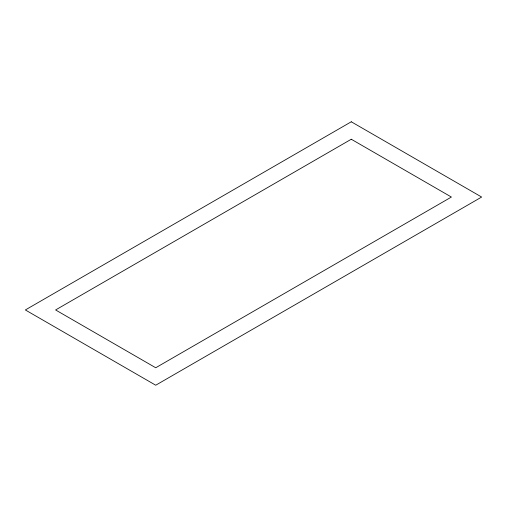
<?xml version="1.0" encoding="UTF-8"?>
<svg xmlns="http://www.w3.org/2000/svg" width="507" height="507" viewBox="0 0 507 507"><rect width="100%" height="100%" fill="white"/><g stroke="black" fill="none" stroke-linecap="round" stroke-linejoin="round"><path stroke-width="0.76" d="M351.281 121.781L25.35 309.954L155.719 385.219L481.65 197.046L351.281 121.781M351.281 139.241L55.599 309.954L155.719 367.759L451.401 197.046L351.281 139.241"/></g></svg>
